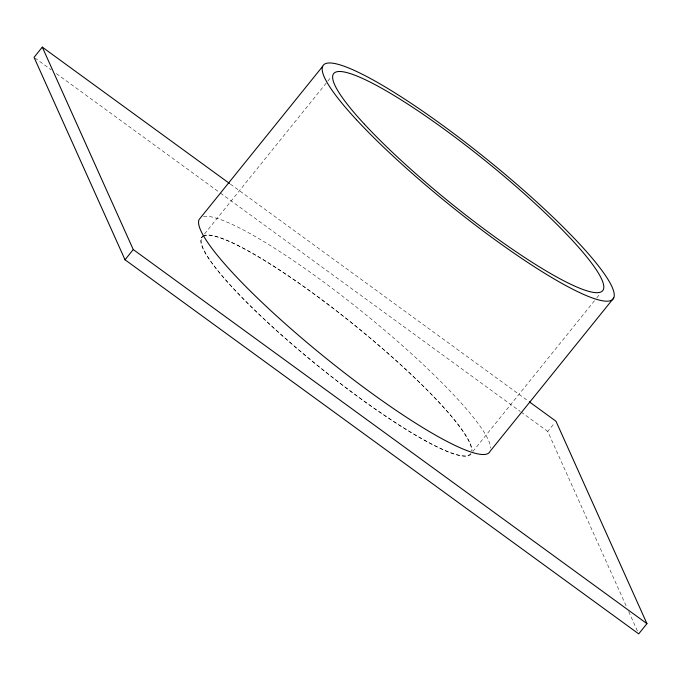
<?xml version="1.0" encoding="UTF-8"?>
<svg xmlns="http://www.w3.org/2000/svg" width="681" height="681" viewBox="0 0 681 681"><rect width="100%" height="100%" fill="white"/><g stroke="black" fill="none" stroke-linecap="round" stroke-linejoin="round"><path stroke-width="0.51" stroke-dasharray="3.4 2.55" d="M201.253 238.035L203.917 234.732M204.581 233.906L327.135 81.958M327.808 81.133L331.136 77.004M472.844 451.529L596.062 298.763M596.726 297.938L600.063 293.809M626.086 605.784L547.737 431.448L554.709 422.799M230.416 184.134L528.49 401.211M34.91 57.97L51.228 69.862M56.387 73.616L219.597 192.476M220.457 193.098L520.25 411.426M521.11 412.056L547.737 431.448M628.699 611.598L638.71 633.875M471.056 453.963A172.855 27.359 38.9 0 1 318.078 365.995A172.855 27.359 38.9 0 1 202.3 236.596M203.049 236.043A172.855 27.359 38.9 0 1 349.43 321.006A172.855 27.359 38.9 0 1 472.01 450.848M470.656 453.64A172.344 27.274 38.9 0 1 318.129 365.935A172.344 27.274 38.9 0 1 202.691 236.911M203.44 236.367A172.344 27.274 38.9 0 1 349.396 321.083A172.344 27.274 38.9 0 1 471.61 450.533M203.508 216.498A186.151 29.462 38.9 0 1 363.033 312.392A186.151 29.462 38.9 0 1 490.686 448.098"/><path stroke-width="1.02" d="M229.557 183.504L42.29 47.125L34.05 57.349L125.023 259.767L638.71 633.875L646.95 623.651L555.977 421.233L529.35 401.833M125.023 259.767L133.263 249.552L42.29 47.125M322.743 66.253L199.099 219.546A186.151 29.462 38.9 0 0 331.996 363.024A186.151 29.462 38.9 0 0 490.141 451.239L613.785 297.955M133.263 249.552L646.95 623.651M364.42 124.18A172.855 27.359 38.9 0 0 595.756 292.651A172.855 27.359 38.9 0 0 444.608 129.475A172.855 27.359 38.9 0 0 364.42 124.18M356.435 119.728A186.151 29.462 38.9 0 0 605.562 301.155A186.151 29.462 38.9 0 0 442.786 125.423A186.151 29.462 38.9 0 0 356.435 119.728"/></g></svg>
